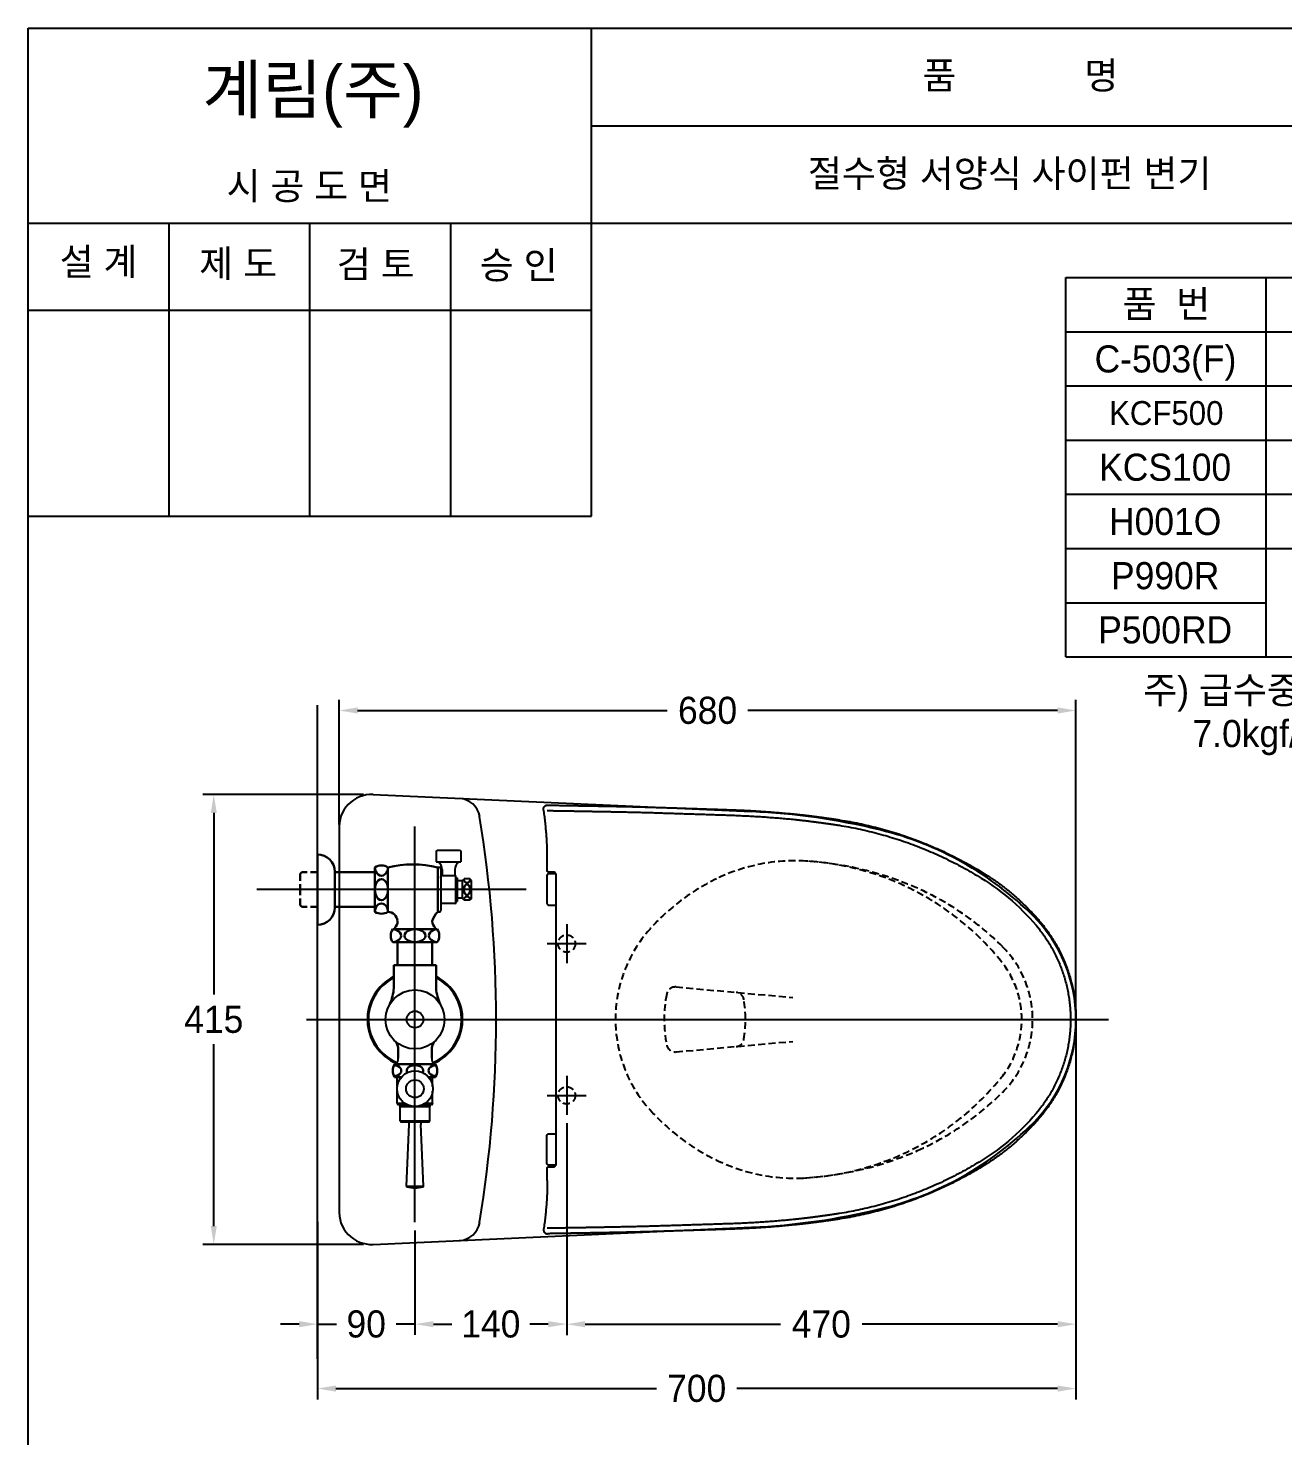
# Model space of a CAD drawing. Header units: millimetres. Extents: x 0 to 3700, y -67 to 2530.
# Drawn here: x 1900 to 3058, y 1232 to 2530 of the extents above; entities that cross this region are included whole.
import ezdxf
from ezdxf.enums import TextEntityAlignment as Align
from ezdxf.lldxf.tags import DXFTag

# ---------------------------------------------------------------- set-up
doc = ezdxf.new("R2010")
doc.units = ezdxf.units.MM
doc.linetypes.add('DASHED2', pattern=[9.525, 6.35, -3.175])
for name, color, linetype in [('TEXT', 7, 'Continuous'), ('내부선 및 부속', 4, 'Continuous'), ('도각라인', 255, 'Continuous'), ('외형선', 3, 'Continuous'), ('점선', 6, 'DASHED2'), ('중심선', 1, 'DASHED'), ('치수선', 7, 'Continuous')]:
    doc.layers.add(name, color=color, linetype=linetype)
doc.styles.add('____', font='')
doc.styles.add('타이틀', font='H2GTRM.TTF', dxfattribs={"height": 25})
doc.styles.get('____').set_extended_font_data('굴림')
tags = doc.linetypes.add('DASHDOT', pattern=[70, 31, -13, 13, -13]).pattern_tags.tags
tags[10:11] = [DXFTag(74, 4), DXFTag(75, 0), DXFTag(340, '0'), DXFTag(46, 0.0), DXFTag(50, 0.0), DXFTag(44, 0.0), DXFTag(45, 0.0)]
tags[8:9] = [DXFTag(74, 4), DXFTag(75, 0), DXFTag(340, '0'), DXFTag(46, 0.0), DXFTag(50, 0.0), DXFTag(44, 0.0), DXFTag(45, 0.0)]
tags[6:7] = [DXFTag(74, 4), DXFTag(75, 0), DXFTag(340, '0'), DXFTag(46, 0.0), DXFTag(50, 0.0), DXFTag(44, 0.0), DXFTag(45, 0.0)]
tags[4:5] = [DXFTag(74, 4), DXFTag(75, 0), DXFTag(340, '0'), DXFTag(46, 0.0), DXFTag(50, 0.0), DXFTag(44, 0.0), DXFTag(45, 0.0)]
tags = doc.linetypes.add('DASHED', pattern=[25.72, 12.86, -12.86]).pattern_tags.tags
tags[6:7] = [DXFTag(74, 4), DXFTag(75, 0), DXFTag(340, '0'), DXFTag(46, 0.0), DXFTag(50, 0.0), DXFTag(44, 0.0), DXFTag(45, 0.0)]
tags[4:5] = [DXFTag(74, 4), DXFTag(75, 0), DXFTag(340, '0'), DXFTag(46, 0.0), DXFTag(50, 0.0), DXFTag(44, 0.0), DXFTag(45, 0.0)]
doc.dimstyles.new('MSADIM', dxfattribs={"dimtxt": 33, "dimasz": 17, "dimexe": 10, "dimexo": 7.5, "dimgap": 10, "dimtad": 0, "dimtih": 1, "dimtoh": 1, "dimdec": 0, "dimzin": 1, "dimdsep": 46, "dimtxsty": '____', "dimcen": 11.25, "dimadec": 0, "dimazin": 0, "dimtfac": 1, "dimtdec": 0, "dimtix": 1, "dimtmove": 0, "dimatfit": 3, "dimfxl": 1, "dimtolj": 1, "dimtzin": 1, "dimarcsym": 0})

# ---------------------------------------------------------------- blocks, each defined once
blk = doc.blocks.new('*D44')
at = {"layer": '치수선', "color": 0, "linetype": 'Continuous', "lineweight": -2, "transparency": 16777216}
for p, q in [((2209.5, 1823.1), (2061.3, 1823.1)), ((2071.3, 1806.1), (2071.3, 1638.5)), ((2071.3, 1425.1), (2071.3, 1592.8)), ((2209.5, 1408.1), (2061.3, 1408.1))]:
    blk.add_line(p, q, dxfattribs=at)
at = {"layer": '치수선', "color": 0, "linetype": 'Continuous', "transparency": 16777216}
for points in [[(2068.5, 1806.1), (2074.1, 1806.1), (2071.3, 1823.1)], [(2068.5, 1425.1), (2074.1, 1425.1), (2071.3, 1408.1)]]:
    blk.add_solid(points, dxfattribs=at)
at = {"layer": '치수선', "color": 0, "linetype": 'Continuous', "transparency": 16777216, "insert": (2071.3, 1615.6), "char_height": 25, "attachment_point": 5, "style": '____'}
blk.add_mtext('\\A1;415', dxfattribs=at)
blk = doc.blocks.new('*D45')
at = {"layer": '치수선', "color": 0, "linetype": 'Continuous', "lineweight": -2, "transparency": 16777216}
for p, q in [((2187, 1795.6), (2187, 1910.6)), ((2867, 1623.1), (2867, 1910.6)), ((2204, 1900.6), (2489.7, 1900.6)), ((2850, 1900.6), (2564.3, 1900.6))]:
    blk.add_line(p, q, dxfattribs=at)
at = {"layer": '치수선', "color": 0, "linetype": 'Continuous', "transparency": 16777216}
for points in [[(2204, 1903.5), (2204, 1897.8), (2187, 1900.6)], [(2850, 1903.5), (2850, 1897.8), (2867, 1900.6)]]:
    blk.add_solid(points, dxfattribs=at)
at = {"layer": '치수선', "color": 0, "linetype": 'Continuous', "transparency": 16777216, "insert": (2527, 1900.6), "char_height": 25, "attachment_point": 5, "style": '____'}
blk.add_mtext('\\A1;680', dxfattribs=at)
blk = doc.blocks.new('*D46')
at = {"layer": '치수선', "color": 0, "linetype": 'Continuous', "lineweight": -2, "transparency": 16777216}
for p, q in [((2867, 1608.3), (2867, 1324.5)), ((2397, 1520.1), (2397, 1324.5)), ((2414, 1334.5), (2594.3, 1334.5)), ((2850, 1334.5), (2669.6, 1334.5))]:
    blk.add_line(p, q, dxfattribs=at)
at = {"layer": '치수선', "color": 0, "linetype": 'Continuous', "transparency": 16777216}
for points in [[(2414, 1337.4), (2414, 1331.7), (2397, 1334.5)], [(2850, 1337.4), (2850, 1331.7), (2867, 1334.5)]]:
    blk.add_solid(points, dxfattribs=at)
at = {"layer": '치수선', "color": 0, "linetype": 'Continuous', "transparency": 16777216, "insert": (2632, 1334.5), "char_height": 25, "attachment_point": 5, "style": '____'}
blk.add_mtext('\\A1;470', dxfattribs=at)
blk = doc.blocks.new('*D47')
at = {"layer": '치수선', "color": 0, "linetype": 'Continuous', "lineweight": -2, "transparency": 16777216}
for p, q in [((2397, 1520.1), (2397, 1324.6)), ((2257, 1421), (2257, 1324.6)), ((2274, 1334.6), (2291.1, 1334.6)), ((2380, 1334.6), (2362.9, 1334.6))]:
    blk.add_line(p, q, dxfattribs=at)
at = {"layer": '치수선', "color": 0, "linetype": 'Continuous', "transparency": 16777216}
for points in [[(2274, 1337.4), (2274, 1331.7), (2257, 1334.6)], [(2380, 1337.4), (2380, 1331.7), (2397, 1334.6)]]:
    blk.add_solid(points, dxfattribs=at)
at = {"layer": '치수선', "color": 0, "linetype": 'Continuous', "transparency": 16777216, "insert": (2327, 1334.6), "char_height": 25, "attachment_point": 5, "style": '____'}
blk.add_mtext('\\A1;140', dxfattribs=at)
blk = doc.blocks.new('*D48')
at = {"layer": '치수선', "color": 0, "linetype": 'Continuous', "lineweight": -2, "transparency": 16777216}
for p, q in [((2167, 1429.1), (2167, 1324.6)), ((2257, 1421), (2257, 1324.6)), ((2150, 1334.6), (2133, 1334.6)), ((2167, 1334.6), (2184.5, 1334.6)), ((2257, 1334.6), (2239.5, 1334.6)), ((2274, 1334.6), (2291, 1334.6))]:
    blk.add_line(p, q, dxfattribs=at)
at = {"layer": '치수선', "color": 0, "linetype": 'Continuous', "transparency": 16777216}
for points in [[(2150, 1337.4), (2150, 1331.7), (2167, 1334.6)], [(2274, 1337.4), (2274, 1331.7), (2257, 1334.6)]]:
    blk.add_solid(points, dxfattribs=at)
at = {"layer": '치수선', "color": 0, "linetype": 'Continuous', "transparency": 16777216, "insert": (2212, 1334.6), "char_height": 25, "attachment_point": 5, "style": '____'}
blk.add_mtext('\\A1;90', dxfattribs=at)
blk = doc.blocks.new('*D49')
at = {"layer": '치수선', "color": 0, "linetype": 'Continuous', "lineweight": -2, "transparency": 16777216}
for p, q in [((2167, 1327), (2167, 1265.2)), ((2867, 1327), (2867, 1265.2)), ((2184, 1275.2), (2479.9, 1275.2)), ((2850, 1275.2), (2554.1, 1275.2))]:
    blk.add_line(p, q, dxfattribs=at)
at = {"layer": '치수선', "color": 0, "linetype": 'Continuous', "transparency": 16777216}
for points in [[(2184, 1278), (2184, 1272.3), (2167, 1275.2)], [(2850, 1278), (2850, 1272.3), (2867, 1275.2)]]:
    blk.add_solid(points, dxfattribs=at)
at = {"layer": '치수선', "color": 0, "linetype": 'Continuous', "transparency": 16777216, "insert": (2517, 1275.2), "char_height": 25, "attachment_point": 5, "style": '____'}
blk.add_mtext('\\A1;700', dxfattribs=at)

msp = doc.modelspace()

# ---------------------------------------------------------------- linework, layer by layer
at = {"layer": '내부선 및 부속', "lineweight": 30}
for p, q in [((2167, 1767.9), (2167, 1735.4)), ((2220, 1714.9), (2220, 1755.9)), ((2232, 1714.9), (2232, 1755.9)), ((2232, 1735.4), (2232, 1755.9)), ((2232, 1753.9), (2232, 1716.9)), ((2278, 1753.9), (2278, 1754.9)), ((2278, 1753.9), (2278, 1754.9)), ((2278, 1754.4), (2278, 1716.4)), ((2278, 1754.4), (2278, 1716.4)), ((2278, 1717.9), (2278, 1753.9)), ((2278, 1717.9), (2278, 1753.9)), ((2183, 1751.9), (2183, 1735.4)), ((2220, 1751.4), (2183, 1751.4)), ((2167, 1702.9), (2167, 1735.4)), ((2183, 1718.9), (2183, 1735.4)), ((2232, 1735.4), (2232, 1714.9)), ((2220, 1719.4), (2183, 1719.4)), ((2278, 1717.9), (2278, 1715.9)), ((2278, 1717.9), (2278, 1715.9)), ((2257, 1698.9), (2236.5, 1698.9)), ((2238, 1698.9), (2238, 1699.9)), ((2257, 1698.9), (2277.5, 1698.9)), ((2276, 1698.9), (2276, 1699.9)), ((2257, 1686.9), (2236.5, 1686.9)), ((2275.5, 1686.9), (2238.5, 1686.9)), ((2241, 1686.9), (2241, 1665.6)), ((2257, 1686.9), (2277.5, 1686.9)), ((2273, 1686.9), (2273, 1665.6)), ((2237.5, 1665.6), (2237.5, 1644.4)), ((2237.5, 1665.6), (2276.5, 1665.6)), ((2276.5, 1665.6), (2276.5, 1644.4)), ((2241.5, 1589.4), (2241.5, 1580)), ((2272.5, 1589.4), (2272.5, 1580)), ((2238, 1574.4), (2257, 1574.4)), ((2276, 1574.4), (2257, 1574.4)), ((2244.5, 1562.4), (2238, 1562.4)), ((2269.5, 1562.4), (2276, 1562.4))]:
    msp.add_line(p, q, dxfattribs=at)
at = {"layer": '내부선 및 부속'}
for p, q in [((2276.6, 1770.9), (2277.6, 1771.9)), ((2276.6, 1770.9), (2276.6, 1760.9)), ((2277.6, 1771.9), (2298.2, 1771.9)), ((2298.2, 1771.9), (2299.2, 1770.9)), ((2299.2, 1770.9), (2299.2, 1760.9)), ((2276.6, 1760.9), (2299.2, 1760.9)), ((2278, 1755.9), (2278, 1714.9)), ((2279.5, 1755.9), (2278, 1755.9)), ((2281, 1754.4), (2281, 1745.5)), ((2282, 1753.8), (2282, 1748.1)), ((2293.8, 1753.8), (2293.8, 1748.1)), ((2281, 1746.1), (2281, 1747.4)), ((2281, 1746.1), (2281, 1724.7)), ((2294.1, 1748.1), (2281.7, 1748.1)), ((2294.8, 1746.1), (2294.8, 1747.4)), ((2294.8, 1724.7), (2294.8, 1746.1)), ((2295, 1745.5), (2294.8, 1745.5)), ((2295, 1746.4), (2296, 1746.4)), ((2295, 1746.4), (2295, 1724.4)), ((2295, 1745.5), (2295, 1741.9)), ((2296, 1741.9), (2295, 1741.9)), ((2295, 1741.9), (2296, 1741.9)), ((2296, 1746.4), (2296, 1724.4)), ((2301, 1743.4), (2296, 1743.4)), ((2296, 1743.4), (2296, 1741.9)), ((2301, 1743.7), (2302.5, 1745.2)), ((2301, 1727.1), (2301, 1743.7)), ((2307.5, 1745.2), (2302.5, 1745.2)), ((2309, 1743.7), (2307.5, 1745.2)), ((2309, 1727.1), (2309, 1743.7)), ((2295, 1728.9), (2295, 1725.3)), ((2296, 1728.9), (2295, 1728.9)), ((2295, 1728.9), (2296, 1728.9)), ((2296, 1727.4), (2296, 1728.9)), ((2301, 1727.4), (2296, 1727.4)), ((2302.5, 1725.6), (2301, 1727.1)), ((2309, 1727.1), (2307.5, 1725.6)), ((2278, 1714.9), (2279.5, 1714.9)), ((2281, 1725.3), (2281, 1716.4)), ((2281, 1724.7), (2281, 1723.4)), ((2294.1, 1722.7), (2281.7, 1722.7)), ((2294.8, 1723.4), (2294.8, 1724.7)), ((2295, 1724.4), (2296, 1724.4)), ((2307.5, 1725.6), (2302.5, 1725.6)), ((2240.7, 1553.8), (2240.7, 1562.4)), ((2273.3, 1553.8), (2273.3, 1562.4)), ((2240.7, 1538.3), (2240.7, 1549.6)), ((2273.3, 1538.3), (2273.3, 1549.6)), ((2240.7, 1538.3), (2247.4, 1538.3)), ((2242.2, 1537), (2249.5, 1537)), ((2243.2, 1522.1), (2243.2, 1535.2)), ((2243.2, 1535.2), (2270.7, 1535.2)), ((2264.5, 1537), (2271.8, 1537)), ((2266.6, 1538.3), (2273.3, 1538.3)), ((2270.7, 1522.1), (2270.7, 1535.2)), ((2243.2, 1522.1), (2270.7, 1522.1)), ((2244.3, 1521.1), (2262.9, 1521.1)), ((2262.9, 1521.1), (2269.7, 1521.1)), ((2249.2, 1461.8), (2251.6, 1518.8)), ((2264.8, 1461.8), (2262.3, 1518.8)), ((2249.2, 1461.8), (2264.8, 1461.8))]:
    msp.add_line(p, q, dxfattribs=at)
at = {"layer": '내부선 및 부속', "linetype": 'Continuous'}
for p, q in [((2385, 1751.6), (2381.1, 1751.6)), ((2381.1, 1479.7), (2385, 1479.7))]:
    msp.add_line(p, q, dxfattribs=at)
at = {"layer": '내부선 및 부속'}
for centre, radius in [((2257, 1615.6), 27.2), ((2257, 1615.6), 7.7), ((2257, 1551.7), 16.5), ((2257, 1551.7), 8.17)]:
    msp.add_circle(centre, radius, dxfattribs=at)
for centre, radius, start, end in [((2297, 1799.5), 20, 9.3264, 87.4127), ((1177.2, 1615.6), 1154.7, 350.6736, 9.3264), ((2273, 1753.8), 9, 0, 51.6473), ((2279.5, 1754.4), 1.5, 0, 90), ((2302.8, 1753.8), 9, 128.3527, 180), ((2281.7, 1747.4), 0.7, 90, 180), ((2294.1, 1747.4), 0.7, 0, 90), ((2279.5, 1716.4), 1.5, 270, 0), ((2281.7, 1723.4), 0.7, 180, 270), ((2294.1, 1723.4), 0.7, 270, 0), ((2257, 1615.7), 44, 116.3055, 247.5287), ((2257, 1615.7), 44, 116.3307, 247.5348), ((2257, 1615.7), 43, 116.9925, 247.6272), ((2257, 1615.7), 43, 292.3728, 63.0075), ((2257, 1615.7), 44, 292.4713, 63.6945), ((2257, 1615.7), 44, 292.4652, 63.6693), ((2231.3, 1580), 10.2, 326.5098, 359.7324), ((2282.7, 1580), 10.2, 180.2676, 213.4902), ((2241.7, 1538.3), 1.05, 180, 259.436), ((2241.1, 1535.2), 2.09, 0, 79.436), ((2272.8, 1535.2), 2.09, 100.564, 180), ((2272.3, 1538.3), 1.05, 280.564, 0), ((2244.3, 1522.1), 1.05, 180, 270), ((2247.5, 1519), 4.19, 357.5, 30), ((2266.5, 1519), 4.19, 150, 182.5), ((2269.7, 1522.1), 1.05, 270, 0), ((2249.7, 1461.8), 0.523, 177.5, 256.3084), ((2257, 1491.7), 31.4, 256.3084, 283.6916), ((2264.3, 1461.8), 0.523, 283.6916, 2.5), ((2297, 1431.7), 20, 272.5873, 350.6736)]:
    msp.add_arc(centre, radius, start, end, dxfattribs=at)
at = {"layer": '내부선 및 부속', "lineweight": 30}
for centre, radius, start, end in [((2167, 1751.9), 16, 0, 90), ((2226, 1746.5), 11.2, 57.4796, 122.5204), ((2255, 1658.6), 100, 76.7029, 103.2971), ((2167, 1718.9), 16, 270, 0), ((2226, 1724.3), 11.2, 237.4796, 302.5204), ((2231.4, 1705.3), 9.65, 6.8245, 86.6096), ((2290.4, 1701.9), 18, 133.5656, 165.3897), ((2232.5, 1706.4), 8.5, 310.3202, 0), ((2281.5, 1706.4), 8.5, 180, 229.6798), ((2245.9, 1692.9), 11.2, 147.4796, 212.5204), ((2268.1, 1692.9), 11.2, 327.4796, 32.5204), ((2195.3, 1647.5), 42.3, 335.3827, 355.8229), ((2317.7, 1647.3), 41.3, 184.0715, 205.4514), ((2230.3, 1588), 11.3, 7.3205, 40.3961), ((2284.5, 1587.8), 12.1, 143.4755, 172.2764), ((2249.5, 1568.4), 13, 152.5136, 207.4864), ((2264.5, 1568.4), 13, 332.5136, 27.4864)]:
    msp.add_arc(centre, radius, start, end, dxfattribs=at)
for centre, major_axis, ratio, start_param, end_param in [((2226, 1755.9), (0, -7.65), 0.784318, 4.712389, 7.853982), ((2305, 1745.6), (0, 3.82), 0.784318, 1.797172, 4.486014), ((2226, 1735.4), (0, -9.76), 0.614739, 4.712389, 7.853982), ((2305, 1735.4), (0, -4.88), 0.614739, -1.570796, 1.570796), ((2257, 1692.9), (-9.76, 0), 0.614739, 4.712389, 7.853982), ((2277.5, 1692.9), (-7.65, 0), 0.784318, 4.712389, 7.853982), ((2237.5, 1568.4), (6.89, 0), 0.725245, 4.712389, 7.853982), ((2257, 1568.4), (-7.7, 0), 0.64957, 4.712389, 6.662856)]:
    msp.add_ellipse(centre, major_axis=major_axis, ratio=ratio, start_param=start_param, end_param=end_param, dxfattribs=at)
at = {"layer": '내부선 및 부속', "lineweight": 30, "extrusion": (0, 0, -1)}
for centre, major_axis, ratio, start_param, end_param in [((2226, 1735.4), (0, 9.76), 0.614739, 4.712389, 7.853982), ((2305, 1735.4), (0, 4.88), 0.614739, -1.570796, 1.570796), ((2305, 1725.1), (0, -3.82), 0.784318, 1.797172, 4.486014), ((2226, 1714.9), (0, 7.65), 0.784318, 4.712389, 7.853982), ((2236.5, 1692.9), (7.65, 0), 0.784318, 4.712389, 7.853982), ((2257, 1692.9), (9.76, 0), 0.614739, 4.712389, 7.853982), ((2257, 1568.4), (7.7, 0), 0.64957, 4.712389, 6.662856), ((2276.5, 1568.4), (-6.89, 0), 0.725245, 4.712389, 7.853982)]:
    msp.add_ellipse(centre, major_axis=major_axis, ratio=ratio, start_param=start_param, end_param=end_param, dxfattribs=at)
at = {"layer": '내부선 및 부속', "linetype": 'Continuous'}
for points, weights, knots in [([(2375.7, 1809.3), (2375.4, 1810.9), (2376.5, 1812.1), (2377.6, 1813.3), (2379.2, 1813.3)], [1, 0.907059737904, 1, 0.907059737904, 1], [0, 0, 0, 0.5, 0.5, 1, 1, 1]), ([(2380.7, 1721.1), (2380.6, 1721.1), (2381.8, 1721.1), (2383.6, 1721.1), (2387.3, 1721.1)], [0.948264024662, 0.949538378487, 1, 0.92994146884, 0.954692545326], [0, 0, 0, 0.418699, 0.418699, 1, 1, 1]), ([(2832.9, 1699.1), (2862, 1662.4), (2862, 1615.6), (2862, 1568.9), (2832.9, 1532.2)], [1, 0.944423432902, 0.999999959022, 0.944423432902, 1], [0, 0, 0, 0.5, 0.5, 1, 1, 1]), ([(2380.7, 1510.2), (2380.6, 1510.2), (2381.8, 1510.2), (2383.6, 1510.2), (2387.3, 1510.2)], [0.948264024662, 0.949538378487, 1, 0.92994146884, 0.954692545326], [0, 0, 0, 0.418699, 0.418699, 1, 1, 1]), ([(2375.7, 1422), (2375.4, 1420.4), (2376.5, 1419.2), (2377.6, 1417.9), (2379.2, 1418)], [1, 0.907059737904, 1, 0.907059737904, 1], [0, 0, 0, 0.5, 0.5, 1, 1, 1])]:
    msp.add_rational_spline(points, weights, degree=2, knots=knots, dxfattribs=at)
for points, weights in [([(2379.1, 1764.3), (2379.1, 1786.9), (2375.7, 1809.3)], [1, 0.997221378608, 1]), ([(2379.1, 1808.3), (2411.2, 1807.8), (2443.3, 1807.2)], [1, 0.99999695411, 1]), ([(2379.2, 1813.3), (2411.3, 1812.8), (2443.4, 1812.2)], [1, 0.99999695411, 1]), ([(2559, 1808.6), (2583.5, 1807.5), (2607.8, 1805)], [1, 0.99959741719, 1]), ([(2558.8, 1803.6), (2583.1, 1802.5), (2607.3, 1800.1)], [1, 0.99959741719, 1]), ([(2648.7, 1794.7), (2718.9, 1783.5), (2779.4, 1746.1)], [1, 0.980395119628, 1]), ([(2649.5, 1799.6), (2720.7, 1788.3), (2782, 1750.4)], [1, 0.980395119628, 1]), ([(2380.7, 1750.1), (2378.7, 1750.1), (2378.7, 1748.1)], [1, 0.707443775007, 1]), ([(2380.1, 1751.6), (2379.1, 1751.6), (2379.1, 1752.6)], [1, 0.707206904286, 1]), ([(2387.3, 1748.6), (2387.5, 1751.2), (2385, 1751.6)], [1, 0.737410182477, 1]), ([(2378.7, 1723.1), (2378.7, 1721.1), (2380.7, 1721.1)], [0.999999999069, 0.70761623639, 1]), ([(2836.9, 1702.2), (2867, 1664.1), (2867, 1615.6)], [1, 0.944423432902, 0.999999959022]), ([(2867, 1615.6), (2867, 1567.1), (2836.9, 1529.1)], [0.999999959022, 0.944423432902, 1]), ([(2378.7, 1508.2), (2378.7, 1510.2), (2380.7, 1510.2)], [0.999999999069, 0.70761623639, 1]), ([(2380.7, 1481.2), (2378.7, 1481.2), (2378.7, 1483.2)], [1, 0.707443775007, 1]), ([(2385, 1479.7), (2387.5, 1480.1), (2387.3, 1482.7)], [1, 0.737410182477, 1]), ([(2779.4, 1485.2), (2718.9, 1447.7), (2648.7, 1436.6)], [1, 0.980395119628, 1]), ([(2782, 1480.9), (2720.7, 1443), (2649.5, 1431.6)], [1, 0.980395119628, 1]), ([(2379.1, 1478.7), (2379.1, 1479.7), (2380.1, 1479.7)], [1, 0.707206904286, 1]), ([(2379.1, 1467), (2379.1, 1444.4), (2375.7, 1422)], [1, 0.997221378608, 1]), ([(2607.3, 1431.2), (2583.1, 1428.7), (2558.8, 1427.6)], [1, 0.99959741719, 1]), ([(2443.3, 1424.1), (2411.2, 1423.5), (2379.1, 1423)], [1, 0.99999695411, 1]), ([(2443.4, 1419.1), (2411.3, 1418.5), (2379.2, 1418)], [1, 0.99999695411, 1]), ([(2607.8, 1426.2), (2583.5, 1423.7), (2559, 1422.6)], [1, 0.99959741719, 1])]:
    msp.add_rational_spline(points, weights, degree=2, dxfattribs=at)
for points, degree in [([(2443.3, 1807.2), (2466.4, 1806.7), (2489.4, 1806.2), (2512.6, 1804.9), (2535.7, 1804.7), (2558.8, 1803.6)], 5), ([(2443.4, 1812.2), (2466.5, 1811.7), (2489.6, 1811.2), (2512.7, 1809.9), (2535.9, 1809.7), (2559, 1808.6)], 5), ([(2607.8, 1805), (2616.2, 1804.2), (2624.6, 1803.2), (2632.9, 1802), (2641.2, 1800.9), (2649.5, 1799.6)], 5), ([(2607.3, 1800.1), (2615.7, 1799.2), (2623.9, 1798.3), (2632.2, 1797.1), (2640.5, 1796), (2648.7, 1794.7)], 5), ([(2379.1, 1752.6), (2379.1, 1758.4), (2379.1, 1764.3)], 2), ([(2378.7, 1748.1), (2378.7, 1735.6), (2378.7, 1723.1)], 2), ([(2381.1, 1751.6), (2380.6, 1751.6), (2380.1, 1751.6)], 2), ([(2387, 1750.1), (2383.8, 1750.1), (2380.7, 1750.1)], 2), ([(2387.3, 1615.6), (2387.3, 1682.1), (2387.3, 1748.6)], 2), ([(2387.3, 1615.6), (2387.3, 1682.1), (2387.3, 1748.6)], 2), ([(2782, 1750.4), (2794.4, 1742.7), (2806.4, 1734.4), (2817.2, 1723.9), (2827.8, 1713.6), (2836.9, 1702.2)], 5), ([(2387.3, 1482.7), (2387.3, 1549.2), (2387.3, 1615.6)], 2), ([(2387.3, 1482.7), (2387.3, 1549.2), (2387.3, 1615.6)], 2), ([(2836.9, 1529.1), (2827.8, 1517.6), (2817.2, 1507.4), (2806.4, 1496.9), (2794.4, 1488.6), (2782, 1480.9)], 5), ([(2378.7, 1483.2), (2378.7, 1495.7), (2378.7, 1508.2)], 2), ([(2387, 1481.2), (2383.8, 1481.2), (2380.7, 1481.2)], 2), ([(2379.1, 1467), (2379.1, 1472.8), (2379.1, 1478.7)], 2), ([(2380.1, 1479.7), (2380.6, 1479.7), (2381.1, 1479.7)], 2), ([(2648.7, 1436.6), (2640.5, 1435.3), (2632.2, 1434.2), (2623.9, 1433), (2615.7, 1432), (2607.3, 1431.2)], 5), ([(2649.5, 1431.6), (2641.2, 1430.3), (2632.9, 1429.3), (2624.6, 1428), (2616.2, 1427.1), (2607.8, 1426.2)], 5), ([(2558.8, 1427.6), (2535.7, 1426.6), (2512.6, 1426.3), (2489.4, 1425.1), (2466.4, 1424.6), (2443.3, 1424.1)], 5), ([(2559, 1422.6), (2535.9, 1421.6), (2512.7, 1421.3), (2489.6, 1420.1), (2466.5, 1419.6), (2443.4, 1419.1)], 5)]:
    msp.add_open_spline(points, degree=degree, dxfattribs=at)
for points in [[(2779.4, 1746.1), (2789.6, 1739.8), (2799.2, 1732.8), (2808.1, 1724.9), (2817.1, 1716.9), (2825.7, 1708.3), (2832.9, 1699.1)], [(2832.9, 1532.2), (2825.7, 1523), (2817.1, 1514.3), (2808.1, 1506.4), (2799.2, 1498.4), (2789.6, 1491.5), (2779.4, 1485.2)]]:
    msp.add_open_spline(points, degree=3, knots=[0, 0, 0, 0, 0.5, 0.5, 0.5, 1, 1, 1, 1], dxfattribs=at)
at = {"layer": '도각라인', "color": 7}
for p, q in [((1900, 0), (1900, 2530)), ((1900, 2530), (3700, 2530)), ((2420, 2080), (2420, 2530)), ((2420, 2440), (3700, 2440)), ((1900, 2350), (3700, 2350)), ((2030, 2080), (2030, 2350)), ((2160, 2080), (2160, 2350)), ((2290, 2080), (2290, 2350)), ((2857.5, 1950), (2857.5, 2300)), ((2857.5, 2300), (3652.5, 2300)), ((3042.5, 1950), (3042.5, 2300)), ((1900, 2270), (2420, 2270)), ((2857.5, 2250), (3652.5, 2250)), ((2857.5, 2200), (3652.5, 2200)), ((2857.5, 2150), (3652.5, 2150)), ((2857.5, 2100), (3652.5, 2100)), ((1900, 2080), (2420, 2080)), ((2857.5, 2050), (3652.5, 2050)), ((2857.5, 2000), (3042.5, 2000)), ((2857.5, 2000), (3042.5, 2000)), ((2857.5, 1950), (3652.5, 1950))]:
    msp.add_line(p, q, dxfattribs=at)
at = {"layer": '외형선', "linetype": 'Continuous'}
msp.add_line((2167, 1302.7), (2167, 1905.6), dxfattribs=at)
at = {"layer": '외형선'}
for p, q in [((2218.3, 1823.1), (2567.7, 1807.3)), ((2187, 1793.1), (2187, 1438.1)), ((2218.3, 1408.2), (2567.7, 1424))]:
    msp.add_line(p, q, dxfattribs=at)
for centre, radius, start, end in [((2217, 1793.1), 30, 87.4127, 184.9989), ((2539.7, 1188), 620, 76.3214, 87.4127), ((2615.4, 1498.9), 300, 45.0441, 76.3214), ((2732, 1615.6), 135, 314.9559, 45.0441), ((2615.4, 1732.4), 300, 283.6786, 314.9559), ((2217, 1438.1), 30, 175.0011, 272.5873), ((2539.7, 2043.3), 620, 272.5873, 283.6786)]:
    msp.add_arc(centre, radius, start, end, dxfattribs=at)
at = {"layer": '점선', "lineweight": 30}
for p, q in [((2152.5, 1751.4), (2151, 1749.9)), ((2152.5, 1751.4), (2151, 1749.9)), ((2151, 1749.9), (2151, 1735.4)), ((2151, 1749.9), (2151, 1735.4)), ((2167, 1751.4), (2152.5, 1751.4)), ((2151, 1720.9), (2151, 1735.4)), ((2151, 1720.9), (2151, 1735.4)), ((2152.5, 1719.4), (2151, 1720.9)), ((2152.5, 1719.4), (2151, 1720.9)), ((2167, 1719.4), (2152.5, 1719.4))]:
    msp.add_line(p, q, dxfattribs=at)
at = {"layer": '점선'}
for p, q in [((2497.9, 1645.6), (2605.7, 1635.9)), ((2497.9, 1585.7), (2605.7, 1595.4))]:
    msp.add_line(p, q, dxfattribs=at)
for centre in [(2397, 1685.6), (2397, 1545.6)]:
    msp.add_circle(centre, 8, dxfattribs=at)
for centre, radius, start, end in [((2607.5, 1597), 165, 86.4631, 115.9184), ((2603.5, 1512.1), 250, 38.8464, 87.2704), ((2599.2, 1462.3), 300, 66.1018, 86.4631), ((2622.8, 1565.6), 200, 115.9184, 138.1181), ((2615.4, 1498.9), 260, 45.0441, 66.1018), ((2567, 1615.6), 125, 138.1181, 221.8819), ((2732, 1615.6), 95, 314.9559, 45.0441), ((2732, 1615.6), 85, 321.1536, 38.8464), ((2607, 1615.6), 120, 168.6718, 191.3282), ((2497.2, 1637.6), 8, 84.854, 168.6718), ((2552.7, 1632.6), 8, 8.7304, 84.854), ((2442, 1615.6), 120, 351.2696, 8.7304), ((2552.7, 1598.6), 8, 275.146, 351.2696), ((2497.2, 1593.6), 8, 191.3282, 275.146), ((2603.5, 1719.1), 250, 272.7296, 321.1536), ((2615.4, 1732.4), 260, 293.8982, 314.9559), ((2622.8, 1665.7), 200, 221.8819, 244.0816), ((2599.2, 1769), 300, 273.5369, 293.8982), ((2607.5, 1634.2), 165, 244.0816, 273.5369)]:
    msp.add_arc(centre, radius, start, end, dxfattribs=at)
at = {"layer": '중심선', "linetype": 'DASHDOT'}
for p, q in [((2257, 1428.5), (2257, 1793.5)), ((2359.5, 1735.4), (2111, 1735.4)), ((2397, 1703.6), (2397, 1667.6)), ((2379, 1685.6), (2415, 1685.6)), ((2157, 1615.6), (2897, 1615.6)), ((2397, 1563.6), (2397, 1527.6)), ((2379, 1545.6), (2415, 1545.6))]:
    msp.add_line(p, q, dxfattribs=at)

# ---------------------------------------------------------------- texts
at = {"layer": 'TEXT', "style": '타이틀'}
msp.add_text('계림(주)', height=44, dxfattribs=at).set_placement((2060.9, 2451.4))
for s, height, p in [('품             명', 25, (2815.7, 2486.4)), ('절수형 서양식 사이펀 변기', 25, (2805.8, 2396)), ('시 공 도 면', 25, (2159.5, 2384.4)), ('설 계', 25, (1965, 2314.6)), ('제 도', 25, (2093.8, 2312.9)), ('검 토', 25, (2220.8, 2312.3)), ('승 인', 25, (2352.7, 2311.4)), ('품  번', 25, (2950.4, 2275.7)), ('C-503(F)', 25, (2949.6, 2224.9)), ('KCF500', 22, (2950.3, 2175)), ('KCS100', 25, (2949.3, 2125)), ('H001O', 25, (2949.3, 2075)), ('P990R', 25, (2949.3, 2025)), ('P500RD', 25, (2949.3, 1975))]:
    msp.add_text(s, height=height, dxfattribs=at).set_placement(p, align=Align.MIDDLE_CENTER)
at = {"layer": 'TEXT', "insert": (2929.1, 1932), "char_height": 25, "width": 820.252, "attachment_point": 1, "line_spacing_factor": 0.963855, "style": '타이틀'}
msp.add_mtext('\\A1;주) 급수중 수압은 1.0~3.5kgf/㎠{\\fISOCPEUR|b0|i0|c0|p34;,}정지수압은 \\P     7.0kgf/cm㎠ 이하를 확보하여 주십시오.', dxfattribs=at)

# ---------------------------------------------------------------- dimensions: what is measured, and where the dimension line sits
at = {"layer": '치수선', "linetype": 'Continuous'}
for base, p1, p2, picture, middle in [((2867, 1900.6), (2187, 1788.1), (2867, 1615.6), '*D45', (2527, 1900.6)), ((2397, 1334.5), (2867, 1615.8), (2397, 1527.6), '*D46', (2632, 1334.5)), ((2257, 1334.6), (2397, 1527.6), (2257, 1428.5), '*D47', (2327, 1334.6)), ((2167, 1334.6), (2257, 1428.5), (2167, 1436.6), '*D48', (2212, 1334.6)), ((2167, 1275.2), (2867, 1334.5), (2167, 1334.5), '*D49', (2517, 1275.2))]:
    dim = msp.add_linear_dim(base=base, p1=p1, p2=p2, dimstyle='MSADIM', override={"dimtxt": 25}, dxfattribs=at)
    dim.commit()
    dim.dimension.update_dxf_attribs({"geometry": picture, "text_midpoint": middle})
dim = msp.add_linear_dim(base=(2071.3, 1823.1), p1=(2217, 1408.1), p2=(2217, 1823.1), angle=90, dimstyle='MSADIM', override={"dimtxt": 25}, dxfattribs=at)
dim.commit()
dim.dimension.update_dxf_attribs({"geometry": '*D44', "text_midpoint": (2071.3, 1615.6)})

doc.saveas('drawing.dxf')
